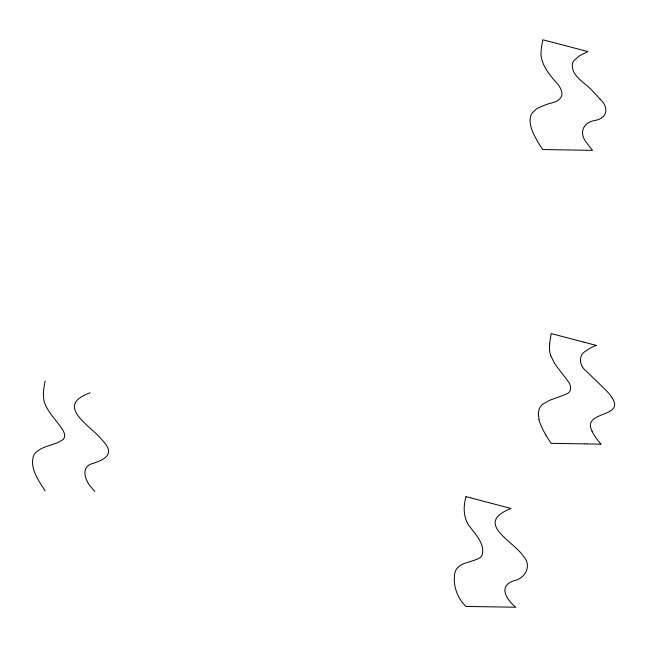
<?xml version="1.0" encoding="UTF-8"?>
<svg xmlns="http://www.w3.org/2000/svg" width="647" height="647" viewBox="0 0 647 647"><rect width="100%" height="100%" fill="white"/><g stroke="black" fill="none" stroke-linecap="round" stroke-linejoin="round"><path stroke-width="0.97" d="M549.562 344.067L551.179 333.577L581.58 341.543M45.128 380.97C43.486 389.243 41.934 398.326 46.002 406.187C49.544 413.304 54.963 419.199 59.694 425.516C62.249 429.276 67.11 434.816 63.341 439.281C54.542 446.252 40.615 445.096 33.862 454.93C29.042 467.708 38.496 480.389 45.055 490.741M466.01 496.661C462.985 507.175 463.22 519.468 470.903 528.009C476.588 535.667 484.951 544.572 482.177 554.883A7.602 7.295 62.8 0 1 480.3 557.512C471.687 563.23 455.472 561.636 454.517 575.272C453.191 586.708 457.736 598.443 465.937 606.441L470.911 606.522M542.437 404.424L549.287 400.42L564.216 394.977A37.874 37.874 0 0 0 566.06 394.136C572.231 392.405 571.422 384.916 567.84 381.083A92.036 92.036 0 0 0 566.699 379.449L557.002 366.809A74.284 74.284 0 0 1 554.374 362.975L550.832 355.858M90.159 392.769C53.58 406.017 90.637 425.249 102.549 440.542C115.53 453.83 105.291 459.605 92.392 463.584C80.034 466.988 85.299 481.166 91.68 487.725A66.649 66.641 0 0 0 94.834 491.534M584.346 443.874L551.098 443.349L545.712 434.986M584.597 443.882L586.886 443.915M587.088 443.923L600.885 444.141M471.356 606.53L515.716 607.226C506.488 599.551 497.511 585.761 514.389 580.642C525.34 578.2 531.923 565.834 523.795 556.679C512.958 540.382 473.402 523.294 511.041 508.469L470.515 497.842M581.807 341.6L583.869 342.142M584.055 342.19L596.211 345.377M465.969 496.653L470.126 497.745M600.141 99.242C609.345 107.507 607.468 118.644 594.464 120.528C582.607 122.704 578.79 133.654 586.708 142.752A78.327 78.327 0 0 0 588.511 145.365L592.547 150.339L542.768 149.546A103.706 103.706 0 0 1 537.503 141.394C533.379 133.759 528.389 124.96 530.71 116.023A13.733 13.733 0 0 1 532.093 113.112L536.662 108.696L544.596 105.178A90.394 90.394 0 0 1 549.683 103.439C566.287 100.091 564.152 90.176 554.172 80.155C547.022 71.518 539.283 61.311 541.321 49.358A86.52 86.52 0 0 1 541.676 46.147L542.841 39.774L587.872 51.574L579.348 55.957L574.439 60.05A11.322 11.322 0 0 0 572.425 63.746C570.767 76.864 586.619 83.156 593.614 92.214A127.233 127.233 0 0 1 600.141 99.242M612.24 398.099C625.22 417.93 581.168 410.78 592.11 431.145M539 419.151L538.393 413.878L538.919 409.947A11.169 11.169 0 0 1 539.638 408.095A12.099 12.099 0 0 1 542.437 404.424M545.866 434.881A61.894 61.894 0 0 1 538.773 419.216M550.686 355.899A29.382 29.382 0 0 1 549.651 344.075M596.219 345.409A41.448 41.448 0 0 0 586.417 350.65C577.65 355.09 579.283 366.081 586.4 371.216A81.061 81.061 0 0 0 588.244 373.076L606.166 390.384A58.036 58.036 0 0 1 612.305 398.059M600.998 444.028A52.456 52.456 0 0 1 591.981 431.209"/></g></svg>
